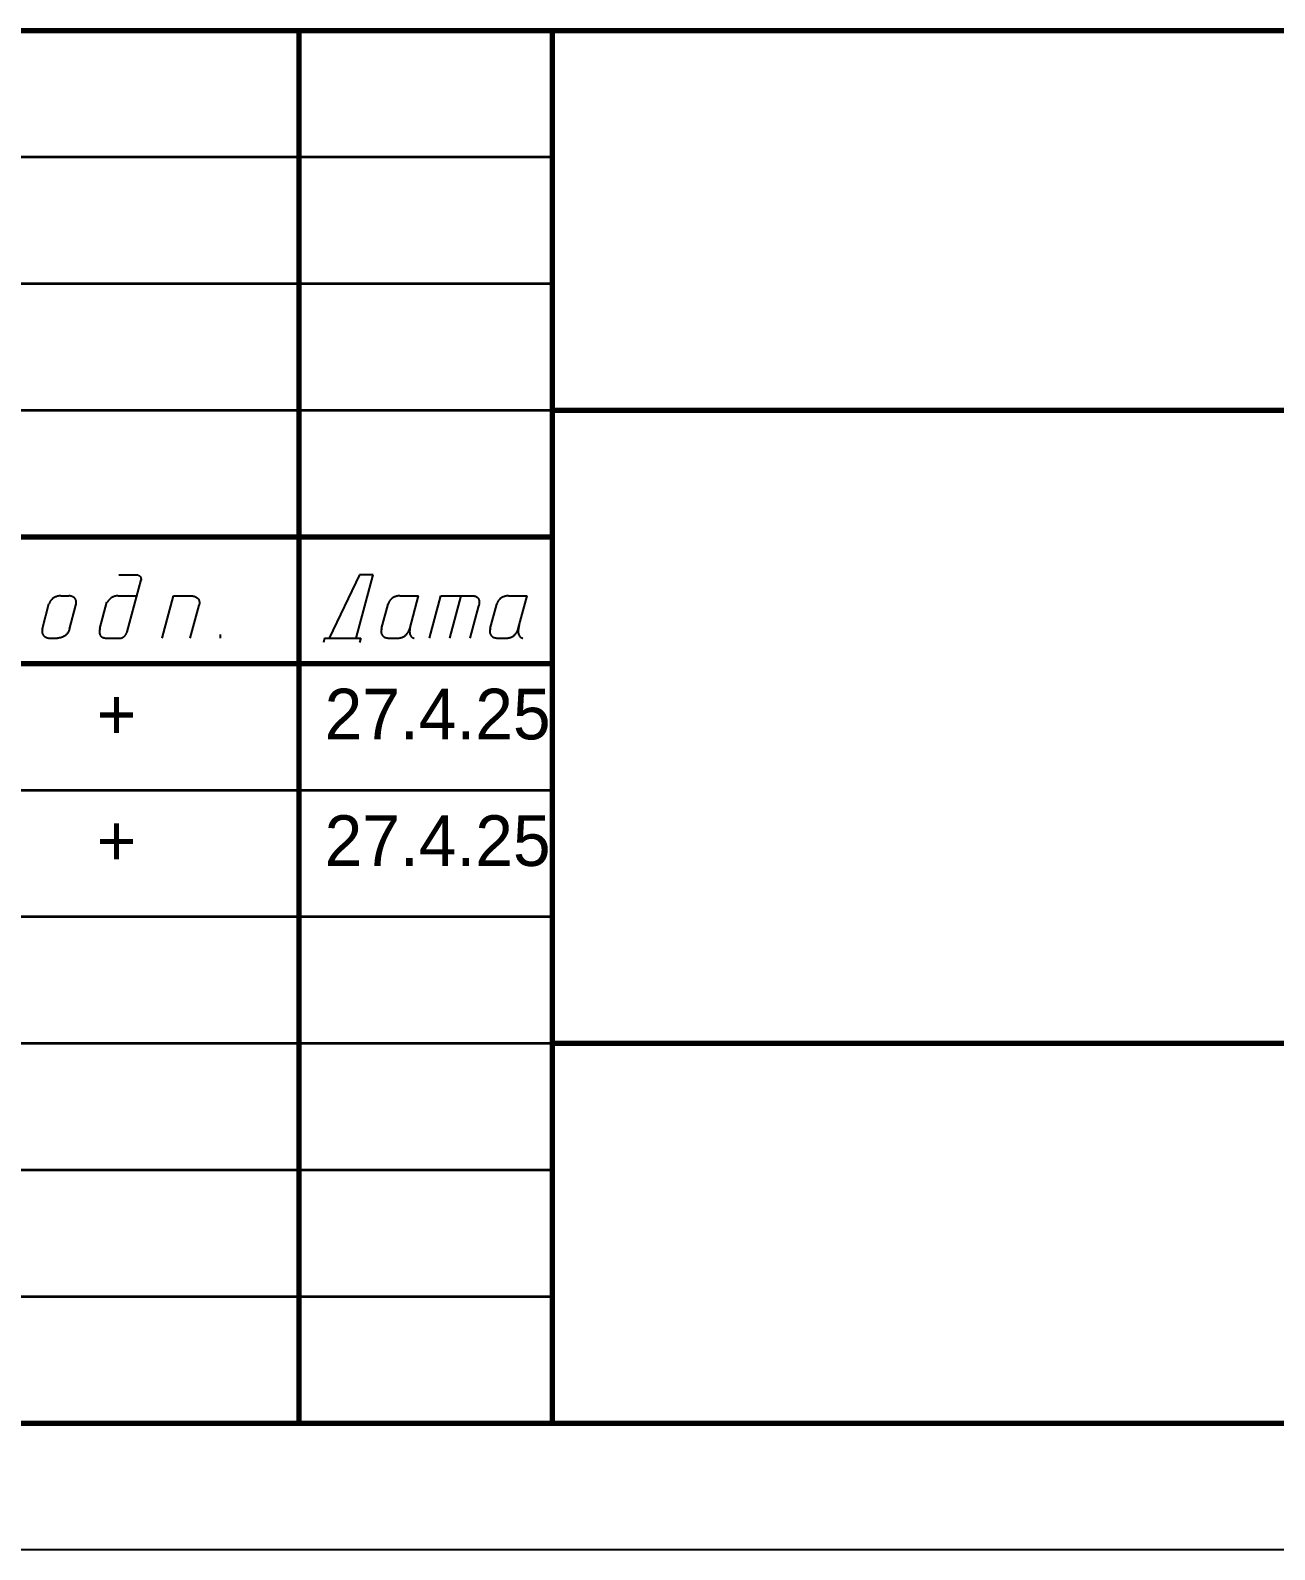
# Model space of a CAD drawing. Extents: x 0 to 297, y 0 to 210.
# Drawn here: x 151.4 to 200.5, y 0 to 60 of the extents above; entities that cross this region are included whole.
import ezdxf

# ---------------------------------------------------------------- set-up
doc = ezdxf.new("R2010")
doc.units = 0
doc.layers.get('0').update_dxf_attribs({"linetype": 'CONTINUOUS'})
doc.styles.add('cyrillic_ii', font='cyrillic_ii')

msp = doc.modelspace()

# ---------------------------------------------------------------- linework, layer by layer
at = {"lineweight": 70}
for p, q in [((107, 60), (292, 60)), ((162, 5), (162, 60)), ((172, 5), (172, 60)), ((172, 45), (292, 45)), ((107, 40), (172, 40)), ((107, 35), (172, 35)), ((172, 20), (292, 20)), ((20, 5), (292, 5))]:
    msp.add_line(p, q, dxfattribs=at)
at = {"lineweight": 35}
for p, q in [((107, 55), (172, 55)), ((107, 50), (172, 50)), ((107, 45), (172, 45)), ((107, 30), (172, 30)), ((107, 25), (172, 25)), ((107, 20), (172, 20)), ((107, 15), (172, 15)), ((107, 10), (172, 10))]:
    msp.add_line(p, q, dxfattribs=at)
at = {"linetype": 'CONTINUOUS', "lineweight": 25}
for p, q in [((154.872, 38.5), (155.551, 38.5)), ((155.551, 38.5), (155.575, 38.499)), ((155.575, 38.499), (155.596, 38.497)), ((155.596, 38.497), (155.616, 38.493)), ((155.616, 38.493), (155.634, 38.488)), ((155.634, 38.488), (155.651, 38.482)), ((155.651, 38.482), (155.665, 38.475)), ((155.665, 38.475), (155.679, 38.467)), ((155.679, 38.467), (155.69, 38.459)), ((155.69, 38.459), (155.701, 38.449)), ((155.701, 38.449), (155.71, 38.439)), ((155.71, 38.439), (155.718, 38.429)), ((155.718, 38.429), (155.725, 38.418)), ((155.725, 38.418), (155.73, 38.407)), ((155.73, 38.407), (155.735, 38.395)), ((155.201, 36.243), (155.751, 38.297)), ((155.735, 38.395), (155.739, 38.384)), ((155.739, 38.384), (155.742, 38.373)), ((155.742, 38.373), (155.745, 38.362)), ((155.745, 38.362), (155.747, 38.352)), ((155.747, 38.352), (155.748, 38.342)), ((155.748, 38.342), (155.749, 38.332)), ((155.749, 38.332), (155.749, 38.323)), ((155.749, 38.323), (155.749, 38.315)), ((155.749, 38.315), (155.749, 38.308)), ((155.749, 38.308), (155.749, 38.302)), ((155.749, 38.302), (155.749, 38.297)), ((155.749, 38.297), (155.749, 38.293)), ((155.749, 38.293), (155.749, 38.291)), ((155.749, 38.29), (155.75, 38.293)), ((155.749, 38.291), (155.749, 38.29)), ((155.749, 38.29), (155.749, 38.29)), ((155.75, 38.293), (155.751, 38.297)), ((151.855, 36.378), (152.114, 37.346)), ((152.115, 37.35), (152.114, 37.347)), ((152.114, 37.347), (152.114, 37.346)), ((152.117, 37.355), (152.115, 37.35)), ((152.119, 37.361), (152.117, 37.355)), ((152.122, 37.369), (152.119, 37.361)), ((152.125, 37.378), (152.122, 37.369)), ((152.13, 37.389), (152.125, 37.378)), ((152.135, 37.4), (152.13, 37.389)), ((152.141, 37.412), (152.135, 37.4)), ((152.148, 37.426), (152.141, 37.412)), ((152.156, 37.44), (152.148, 37.426)), ((152.165, 37.454), (152.156, 37.44)), ((152.175, 37.469), (152.165, 37.454)), ((152.186, 37.484), (152.175, 37.469)), ((152.199, 37.499), (152.186, 37.484)), ((152.212, 37.515), (152.199, 37.499)), ((152.227, 37.53), (152.212, 37.515)), ((152.243, 37.545), (152.227, 37.53)), ((152.26, 37.56), (152.243, 37.545)), ((152.279, 37.575), (152.26, 37.56)), ((152.299, 37.588), (152.279, 37.575)), ((152.321, 37.601), (152.299, 37.588)), ((152.344, 37.614), (152.321, 37.601)), ((152.368, 37.625), (152.344, 37.614)), ((152.394, 37.635), (152.368, 37.625)), ((152.422, 37.644), (152.394, 37.635)), ((152.451, 37.652), (152.422, 37.644)), ((152.482, 37.658), (152.451, 37.652)), ((152.515, 37.663), (152.482, 37.658)), ((152.55, 37.666), (152.515, 37.663)), ((152.587, 37.667), (152.55, 37.666)), ((152.587, 37.667), (152.899, 37.667)), ((152.9, 37.667), (152.899, 37.667)), ((152.903, 37.667), (152.9, 37.667)), ((152.908, 37.666), (152.903, 37.667)), ((152.914, 37.666), (152.908, 37.666)), ((152.923, 37.665), (152.914, 37.666)), ((152.92, 36.353), (153.175, 37.306)), ((152.933, 37.664), (152.923, 37.665)), ((152.944, 37.663), (152.933, 37.664)), ((152.957, 37.66), (152.944, 37.663)), ((152.97, 37.658), (152.957, 37.66)), ((152.985, 37.655), (152.97, 37.658)), ((153, 37.651), (152.985, 37.655)), ((153.015, 37.646), (153, 37.651)), ((153.031, 37.64), (153.015, 37.646)), ((153.047, 37.633), (153.031, 37.64)), ((153.063, 37.626), (153.047, 37.633)), ((153.079, 37.617), (153.063, 37.626)), ((153.095, 37.607), (153.079, 37.617)), ((153.11, 37.596), (153.095, 37.607)), ((153.124, 37.584), (153.11, 37.596)), ((153.137, 37.57), (153.124, 37.584)), ((153.149, 37.555), (153.137, 37.57)), ((153.16, 37.538), (153.149, 37.555)), ((153.17, 37.519), (153.16, 37.538)), ((153.178, 37.499), (153.17, 37.519)), ((153.175, 37.306), (153.183, 37.34)), ((153.184, 37.478), (153.178, 37.499)), ((153.183, 37.34), (153.188, 37.372)), ((153.189, 37.454), (153.184, 37.478)), ((153.188, 37.372), (153.191, 37.401)), ((153.191, 37.428), (153.189, 37.454)), ((153.191, 37.401), (153.191, 37.428)), ((154.127, 36.384), (154.403, 37.413)), ((154.4, 37.401), (154.401, 37.406)), ((154.4, 37.399), (154.4, 37.401)), ((154.401, 37.399), (154.4, 37.399)), ((154.401, 37.406), (154.403, 37.413)), ((154.403, 37.401), (154.401, 37.399)), ((154.406, 37.405), (154.403, 37.401)), ((154.409, 37.41), (154.406, 37.405)), ((154.414, 37.418), (154.409, 37.41)), ((154.42, 37.426), (154.414, 37.418)), ((154.427, 37.436), (154.42, 37.426)), ((154.435, 37.447), (154.427, 37.436)), ((154.444, 37.459), (154.435, 37.447)), ((154.454, 37.472), (154.444, 37.459)), ((154.465, 37.486), (154.454, 37.472)), ((154.477, 37.5), (154.465, 37.486)), ((154.49, 37.514), (154.477, 37.5)), ((154.505, 37.529), (154.49, 37.514)), ((154.521, 37.543), (154.505, 37.529)), ((154.537, 37.558), (154.521, 37.543)), ((154.556, 37.572), (154.537, 37.558)), ((154.575, 37.586), (154.556, 37.572)), ((154.596, 37.599), (154.575, 37.586)), ((154.617, 37.612), (154.596, 37.599)), ((154.641, 37.623), (154.617, 37.612)), ((154.665, 37.634), (154.641, 37.623)), ((154.691, 37.643), (154.665, 37.634)), ((154.718, 37.651), (154.691, 37.643)), ((154.746, 37.658), (154.718, 37.651)), ((154.776, 37.663), (154.746, 37.658)), ((154.807, 37.666), (154.776, 37.663)), ((154.84, 37.667), (154.807, 37.666)), ((154.84, 37.667), (155.582, 37.667)), ((156.584, 36), (157.031, 37.667)), ((157.031, 37.667), (157.695, 37.667)), ((157.695, 37.667), (157.737, 37.666)), ((157.695, 36), (158.043, 37.299)), ((157.737, 37.666), (157.775, 37.662)), ((157.775, 37.662), (157.81, 37.657)), ((157.81, 37.657), (157.842, 37.65)), ((157.842, 37.65), (157.872, 37.642)), ((157.872, 37.642), (157.898, 37.632)), ((157.898, 37.632), (157.922, 37.621)), ((157.922, 37.621), (157.944, 37.608)), ((157.944, 37.608), (157.963, 37.594)), ((157.963, 37.594), (157.98, 37.58)), ((157.98, 37.58), (157.994, 37.564)), ((157.994, 37.564), (158.007, 37.548)), ((158.007, 37.548), (158.018, 37.531)), ((158.018, 37.531), (158.027, 37.514)), ((158.027, 37.514), (158.035, 37.497)), ((158.035, 37.497), (158.041, 37.479)), ((158.041, 37.479), (158.046, 37.462)), ((158.044, 37.301), (158.043, 37.299)), ((158.045, 37.305), (158.044, 37.301)), ((158.046, 37.312), (158.045, 37.305)), ((158.046, 37.462), (158.049, 37.445)), ((158.048, 37.32), (158.046, 37.312)), ((158.05, 37.329), (158.048, 37.32)), ((158.049, 37.445), (158.052, 37.428)), ((158.051, 37.34), (158.05, 37.329)), ((158.052, 37.352), (158.051, 37.34)), ((158.052, 37.428), (158.053, 37.411)), ((158.053, 37.366), (158.052, 37.352)), ((158.053, 37.411), (158.054, 37.395)), ((158.054, 37.38), (158.053, 37.366)), ((158.054, 37.395), (158.054, 37.38)), ((151.841, 36.31), (151.838, 36.279)), ((151.838, 36.279), (151.838, 36.25)), ((151.838, 36.25), (151.841, 36.223)), ((151.846, 36.343), (151.841, 36.31)), ((151.841, 36.223), (151.845, 36.199)), ((151.845, 36.199), (151.852, 36.176)), ((151.855, 36.378), (151.846, 36.343)), ((151.852, 36.176), (151.86, 36.155)), ((151.86, 36.155), (151.87, 36.135)), ((151.87, 36.135), (151.881, 36.118)), ((151.881, 36.118), (151.894, 36.102)), ((151.894, 36.102), (151.907, 36.087)), ((151.907, 36.087), (151.921, 36.074)), ((151.921, 36.074), (151.936, 36.062)), ((151.936, 36.062), (151.952, 36.052)), ((151.952, 36.052), (151.968, 36.043)), ((151.968, 36.043), (151.984, 36.035)), ((151.984, 36.035), (151.999, 36.028)), ((151.999, 36.028), (152.015, 36.022)), ((152.015, 36.022), (152.029, 36.017)), ((152.029, 36.017), (152.044, 36.013)), ((152.044, 36.013), (152.057, 36.009)), ((152.057, 36.009), (152.069, 36.007)), ((152.069, 36.007), (152.08, 36.004)), ((152.08, 36.004), (152.09, 36.003)), ((152.09, 36.003), (152.098, 36.002)), ((152.098, 36.002), (152.104, 36.001)), ((152.104, 36.001), (152.108, 36)), ((152.109, 36), (152.106, 36)), ((152.106, 36), (152.451, 36)), ((152.108, 36), (152.11, 36)), ((152.11, 36), (152.109, 36)), ((152.455, 36), (152.451, 36)), ((152.46, 36), (152.455, 36)), ((152.468, 36), (152.46, 36)), ((152.476, 36.001), (152.468, 36)), ((152.487, 36.001), (152.476, 36.001)), ((152.499, 36.003), (152.487, 36.001)), ((152.512, 36.004), (152.499, 36.003)), ((152.526, 36.006), (152.512, 36.004)), ((152.542, 36.009), (152.526, 36.006)), ((152.558, 36.012), (152.542, 36.009)), ((152.575, 36.016), (152.558, 36.012)), ((152.593, 36.02), (152.575, 36.016)), ((152.612, 36.026), (152.593, 36.02)), ((152.631, 36.032), (152.612, 36.026)), ((152.651, 36.04), (152.631, 36.032)), ((152.67, 36.049), (152.651, 36.04)), ((152.69, 36.058), (152.67, 36.049)), ((152.71, 36.069), (152.69, 36.058)), ((152.73, 36.081), (152.71, 36.069)), ((152.75, 36.095), (152.73, 36.081)), ((152.769, 36.11), (152.75, 36.095)), ((152.788, 36.126), (152.769, 36.11)), ((152.806, 36.144), (152.788, 36.126)), ((152.824, 36.164), (152.806, 36.144)), ((152.841, 36.185), (152.824, 36.164)), ((152.857, 36.208), (152.841, 36.185)), ((152.872, 36.233), (152.857, 36.208)), ((152.886, 36.26), (152.872, 36.233)), ((152.899, 36.289), (152.886, 36.26)), ((152.91, 36.32), (152.899, 36.289)), ((152.92, 36.353), (152.91, 36.32)), ((154.108, 36.283), (154.106, 36.254)), ((154.106, 36.254), (154.106, 36.227)), ((154.106, 36.227), (154.108, 36.202)), ((154.112, 36.315), (154.108, 36.283)), ((154.108, 36.202), (154.111, 36.178)), ((154.111, 36.178), (154.116, 36.157)), ((154.119, 36.348), (154.112, 36.315)), ((154.116, 36.157), (154.123, 36.137)), ((154.127, 36.384), (154.119, 36.348)), ((154.123, 36.137), (154.131, 36.12)), ((154.131, 36.12), (154.14, 36.103)), ((154.14, 36.103), (154.15, 36.089)), ((154.15, 36.089), (154.162, 36.075)), ((154.162, 36.075), (154.174, 36.063)), ((154.174, 36.063), (154.187, 36.053)), ((154.187, 36.053), (154.201, 36.044)), ((154.201, 36.044), (154.215, 36.035)), ((154.215, 36.035), (154.229, 36.028)), ((154.229, 36.028), (154.244, 36.022)), ((154.244, 36.022), (154.259, 36.017)), ((154.259, 36.017), (154.274, 36.013)), ((154.274, 36.013), (154.289, 36.009)), ((154.289, 36.009), (154.303, 36.007)), ((154.303, 36.007), (154.317, 36.004)), ((154.317, 36.004), (154.331, 36.003)), ((154.331, 36.003), (154.344, 36.002)), ((154.344, 36.002), (154.357, 36.001)), ((154.357, 36.001), (154.368, 36)), ((154.368, 36), (154.379, 36)), ((154.379, 36), (154.388, 36)), ((154.388, 36), (154.397, 36)), ((154.397, 36), (154.918, 36)), ((154.918, 36), (154.939, 36.001)), ((154.939, 36.001), (154.959, 36.003)), ((154.959, 36.003), (154.977, 36.007)), ((154.977, 36.007), (154.995, 36.012)), ((154.995, 36.012), (155.012, 36.019)), ((155.012, 36.019), (155.029, 36.027)), ((155.029, 36.027), (155.044, 36.035)), ((155.044, 36.035), (155.059, 36.045)), ((155.059, 36.045), (155.073, 36.055)), ((155.073, 36.055), (155.086, 36.066)), ((155.086, 36.066), (155.098, 36.078)), ((155.098, 36.078), (155.109, 36.09)), ((155.109, 36.09), (155.12, 36.102)), ((155.12, 36.102), (155.13, 36.114)), ((155.13, 36.114), (155.14, 36.127)), ((155.14, 36.127), (155.148, 36.139)), ((155.148, 36.139), (155.156, 36.152)), ((155.156, 36.152), (155.163, 36.164)), ((155.163, 36.164), (155.17, 36.176)), ((155.17, 36.176), (155.176, 36.187)), ((155.176, 36.187), (155.181, 36.197)), ((155.181, 36.197), (155.186, 36.207)), ((155.186, 36.207), (155.19, 36.216)), ((155.19, 36.216), (155.193, 36.224)), ((155.193, 36.224), (155.196, 36.231)), ((155.196, 36.231), (155.198, 36.237)), ((155.198, 36.237), (155.2, 36.241)), ((155.2, 36.241), (155.201, 36.244)), ((155.201, 36.244), (155.201, 36.246)), ((155.201, 36.246), (155.201, 36.245)), ((155.201, 36.245), (155.201, 36.243)), ((158.887, 36), (158.887, 36.139))]:
    msp.add_line(p, q, dxfattribs=at)
at = {"color": 7, "linetype": 'CONTINUOUS', "lineweight": 25}
for p, q in [((164.377, 38.5), (163.178, 36)), ((164.244, 36), (164.914, 38.5)), ((164.914, 38.5), (164.377, 38.5)), ((164.891, 38.415), (164.914, 38.5)), ((165.249, 36.382), (165.507, 37.345)), ((165.508, 37.346), (165.507, 37.345)), ((165.51, 37.353), (165.508, 37.349)), ((165.508, 37.349), (165.508, 37.346)), ((165.512, 37.36), (165.51, 37.353)), ((165.515, 37.367), (165.512, 37.36)), ((165.519, 37.377), (165.515, 37.367)), ((165.523, 37.387), (165.519, 37.377)), ((165.528, 37.398), (165.523, 37.387)), ((165.534, 37.411), (165.528, 37.398)), ((165.541, 37.424), (165.534, 37.411)), ((165.549, 37.438), (165.541, 37.424)), ((165.558, 37.452), (165.549, 37.438)), ((165.568, 37.467), (165.558, 37.452)), ((165.579, 37.483), (165.568, 37.467)), ((165.591, 37.498), (165.579, 37.483)), ((165.604, 37.514), (165.591, 37.498)), ((165.619, 37.529), (165.604, 37.514)), ((165.634, 37.544), (165.619, 37.529)), ((165.651, 37.559), (165.634, 37.544)), ((165.669, 37.574), (165.651, 37.559)), ((165.689, 37.588), (165.669, 37.574)), ((165.71, 37.601), (165.689, 37.588)), ((165.732, 37.613), (165.71, 37.601)), ((165.756, 37.625), (165.732, 37.613)), ((165.781, 37.635), (165.756, 37.625)), ((165.808, 37.644), (165.781, 37.635)), ((165.836, 37.652), (165.808, 37.644)), ((165.866, 37.658), (165.836, 37.652)), ((165.898, 37.663), (165.866, 37.658)), ((165.931, 37.666), (165.898, 37.663)), ((165.966, 37.667), (165.931, 37.666)), ((165.966, 37.667), (166.705, 37.667)), ((166.358, 36.371), (166.705, 37.667)), ((167.138, 36), (167.585, 37.667)), ((167.585, 37.667), (168.842, 37.667)), ((167.941, 36), (168.387, 37.667)), ((168.744, 36), (169.084, 37.272)), ((168.842, 37.667), (168.875, 37.666)), ((168.875, 37.666), (168.905, 37.662)), ((168.905, 37.662), (168.932, 37.657)), ((168.932, 37.657), (168.957, 37.65)), ((168.957, 37.65), (168.98, 37.641)), ((168.98, 37.641), (169, 37.63)), ((169, 37.63), (169.018, 37.618)), ((169.018, 37.618), (169.034, 37.605)), ((169.034, 37.605), (169.048, 37.591)), ((169.048, 37.591), (169.06, 37.575)), ((169.06, 37.575), (169.07, 37.559)), ((169.07, 37.559), (169.079, 37.542)), ((169.079, 37.542), (169.086, 37.525)), ((169.084, 37.272), (169.083, 37.268)), ((169.086, 37.278), (169.084, 37.272)), ((169.086, 37.525), (169.092, 37.506)), ((169.088, 37.286), (169.086, 37.278)), ((169.09, 37.295), (169.088, 37.286)), ((169.092, 37.306), (169.09, 37.295)), ((169.092, 37.506), (169.096, 37.488)), ((169.095, 37.319), (169.092, 37.306)), ((169.097, 37.332), (169.095, 37.319)), ((169.096, 37.488), (169.1, 37.47)), ((169.099, 37.347), (169.097, 37.332)), ((169.101, 37.363), (169.099, 37.347)), ((169.1, 37.47), (169.102, 37.451)), ((169.102, 37.379), (169.101, 37.363)), ((169.102, 37.451), (169.103, 37.433)), ((169.103, 37.397), (169.102, 37.379)), ((169.103, 37.433), (169.104, 37.414)), ((169.104, 37.414), (169.103, 37.397)), ((169.539, 36.382), (169.797, 37.345)), ((169.798, 37.346), (169.797, 37.345)), ((169.799, 37.349), (169.798, 37.346)), ((169.8, 37.353), (169.799, 37.349)), ((169.802, 37.36), (169.8, 37.353)), ((169.805, 37.367), (169.802, 37.36)), ((169.809, 37.377), (169.805, 37.367)), ((169.813, 37.387), (169.809, 37.377)), ((169.818, 37.398), (169.813, 37.387)), ((169.824, 37.411), (169.818, 37.398)), ((169.831, 37.424), (169.824, 37.411)), ((169.839, 37.438), (169.831, 37.424)), ((169.848, 37.452), (169.839, 37.438)), ((169.858, 37.467), (169.848, 37.452)), ((169.869, 37.483), (169.858, 37.467)), ((169.881, 37.498), (169.869, 37.483)), ((169.894, 37.514), (169.881, 37.498)), ((169.909, 37.529), (169.894, 37.514)), ((169.924, 37.544), (169.909, 37.529)), ((169.941, 37.559), (169.924, 37.544)), ((169.96, 37.574), (169.941, 37.559)), ((169.979, 37.588), (169.96, 37.574)), ((170, 37.601), (169.979, 37.588)), ((170.022, 37.613), (170, 37.601)), ((170.046, 37.625), (170.022, 37.613)), ((170.071, 37.635), (170.046, 37.625)), ((170.098, 37.644), (170.071, 37.635)), ((170.126, 37.652), (170.098, 37.644)), ((170.156, 37.658), (170.126, 37.652)), ((170.188, 37.663), (170.156, 37.658)), ((170.221, 37.666), (170.188, 37.663)), ((170.256, 37.667), (170.221, 37.666)), ((170.256, 37.667), (170.995, 37.667)), ((170.648, 36.371), (170.995, 37.667)), ((163, 36), (162.952, 35.822)), ((163, 36), (164.428, 36)), ((164.428, 36), (164.38, 35.822)), ((165.232, 36.281), (165.231, 36.252)), ((165.231, 36.252), (165.233, 36.225)), ((165.235, 36.312), (165.232, 36.281)), ((165.233, 36.225), (165.237, 36.2)), ((165.241, 36.346), (165.235, 36.312)), ((165.237, 36.2), (165.242, 36.177)), ((165.249, 36.382), (165.241, 36.346)), ((165.242, 36.177), (165.25, 36.156)), ((165.25, 36.156), (165.259, 36.136)), ((165.259, 36.136), (165.269, 36.119)), ((165.269, 36.119), (165.281, 36.102)), ((165.281, 36.102), (165.294, 36.088)), ((165.294, 36.088), (165.308, 36.075)), ((165.308, 36.075), (165.323, 36.063)), ((165.323, 36.063), (165.338, 36.052)), ((165.338, 36.052), (165.354, 36.043)), ((165.354, 36.043), (165.37, 36.035)), ((165.37, 36.035), (165.386, 36.028)), ((165.386, 36.028), (165.403, 36.022)), ((165.403, 36.022), (165.419, 36.017)), ((165.419, 36.017), (165.435, 36.013)), ((165.435, 36.013), (165.45, 36.009)), ((165.45, 36.009), (165.464, 36.007)), ((165.464, 36.007), (165.478, 36.004)), ((165.478, 36.004), (165.491, 36.003)), ((165.491, 36.003), (165.502, 36.002)), ((165.502, 36.002), (165.512, 36.001)), ((165.512, 36.001), (165.521, 36)), ((165.521, 36), (165.528, 36)), ((165.528, 36), (165.533, 36)), ((165.533, 36), (165.536, 36)), ((165.536, 36), (165.896, 36)), ((165.896, 36), (165.93, 36.001)), ((165.93, 36.001), (165.963, 36.004)), ((165.963, 36.004), (165.994, 36.01)), ((165.994, 36.01), (166.024, 36.017)), ((166.024, 36.017), (166.051, 36.026)), ((166.051, 36.026), (166.078, 36.036)), ((166.078, 36.036), (166.103, 36.048)), ((166.103, 36.048), (166.127, 36.061)), ((166.127, 36.061), (166.149, 36.075)), ((166.149, 36.075), (166.17, 36.09)), ((166.17, 36.09), (166.189, 36.106)), ((166.189, 36.106), (166.208, 36.123)), ((166.208, 36.123), (166.225, 36.14)), ((166.225, 36.14), (166.241, 36.158)), ((166.241, 36.158), (166.255, 36.176)), ((166.255, 36.176), (166.269, 36.194)), ((166.269, 36.194), (166.281, 36.211)), ((166.281, 36.211), (166.293, 36.229)), ((166.293, 36.229), (166.303, 36.246)), ((166.303, 36.246), (166.312, 36.263)), ((166.312, 36.263), (166.321, 36.279)), ((166.321, 36.279), (166.328, 36.294)), ((166.328, 36.294), (166.335, 36.309)), ((166.335, 36.309), (166.34, 36.322)), ((166.34, 36.322), (166.345, 36.334)), ((166.345, 36.334), (166.349, 36.345)), ((166.349, 36.345), (166.352, 36.354)), ((166.352, 36.354), (166.354, 36.361)), ((166.354, 36.361), (166.356, 36.366)), ((166.356, 36.292), (166.355, 36.259)), ((166.355, 36.259), (166.356, 36.229)), ((166.356, 36.366), (166.357, 36.37)), ((166.358, 36.327), (166.356, 36.292)), ((166.356, 36.229), (166.358, 36.202)), ((166.357, 36.37), (166.358, 36.371)), ((166.363, 36.364), (166.358, 36.327)), ((166.358, 36.202), (166.362, 36.177)), ((166.362, 36.177), (166.367, 36.154)), ((166.37, 36.405), (166.363, 36.364)), ((166.367, 36.154), (166.374, 36.133)), ((166.379, 36.448), (166.37, 36.405)), ((166.374, 36.133), (166.381, 36.114)), ((166.391, 36.494), (166.379, 36.448)), ((166.381, 36.114), (166.39, 36.097)), ((166.39, 36.097), (166.399, 36.082)), ((166.399, 36.082), (166.408, 36.068)), ((166.408, 36.068), (166.419, 36.056)), ((166.419, 36.056), (166.429, 36.046)), ((166.429, 36.046), (166.44, 36.036)), ((166.44, 36.036), (166.451, 36.029)), ((166.451, 36.029), (166.462, 36.022)), ((166.462, 36.022), (166.472, 36.017)), ((166.472, 36.017), (166.482, 36.012)), ((166.482, 36.012), (166.492, 36.008)), ((166.492, 36.008), (166.501, 36.006)), ((166.501, 36.006), (166.51, 36.004)), ((166.51, 36.004), (166.517, 36.002)), ((166.517, 36.002), (166.523, 36.001)), ((166.523, 36.001), (166.529, 36)), ((166.529, 36), (166.533, 36)), ((166.533, 36), (166.535, 36)), ((166.535, 36), (166.536, 36)), ((169.522, 36.281), (169.521, 36.252)), ((169.521, 36.252), (169.523, 36.225)), ((169.525, 36.312), (169.522, 36.281)), ((169.523, 36.225), (169.527, 36.2)), ((169.531, 36.346), (169.525, 36.312)), ((169.527, 36.2), (169.532, 36.177)), ((169.539, 36.382), (169.531, 36.346)), ((169.532, 36.177), (169.54, 36.156)), ((169.54, 36.156), (169.549, 36.136)), ((169.549, 36.136), (169.559, 36.119)), ((169.559, 36.119), (169.571, 36.102)), ((169.571, 36.102), (169.584, 36.088)), ((169.584, 36.088), (169.598, 36.075)), ((169.598, 36.075), (169.613, 36.063)), ((169.613, 36.063), (169.628, 36.052)), ((169.628, 36.052), (169.644, 36.043)), ((169.644, 36.043), (169.66, 36.035)), ((169.66, 36.035), (169.677, 36.028)), ((169.677, 36.028), (169.693, 36.022)), ((169.693, 36.022), (169.709, 36.017)), ((169.709, 36.017), (169.725, 36.013)), ((169.725, 36.013), (169.74, 36.009)), ((169.74, 36.009), (169.754, 36.007)), ((169.754, 36.007), (169.768, 36.004)), ((169.768, 36.004), (169.781, 36.003)), ((169.781, 36.003), (169.792, 36.002)), ((169.792, 36.002), (169.802, 36.001)), ((169.802, 36.001), (169.811, 36)), ((169.811, 36), (169.818, 36)), ((169.818, 36), (169.823, 36)), ((169.823, 36), (169.826, 36)), ((169.826, 36), (170.186, 36)), ((170.186, 36), (170.22, 36.001)), ((170.22, 36.001), (170.253, 36.004)), ((170.253, 36.004), (170.284, 36.01)), ((170.284, 36.01), (170.314, 36.017)), ((170.314, 36.017), (170.341, 36.026)), ((170.341, 36.026), (170.368, 36.036)), ((170.368, 36.036), (170.393, 36.048)), ((170.393, 36.048), (170.417, 36.061)), ((170.417, 36.061), (170.439, 36.075)), ((170.439, 36.075), (170.46, 36.09)), ((170.46, 36.09), (170.479, 36.106)), ((170.479, 36.106), (170.498, 36.123)), ((170.498, 36.123), (170.515, 36.14)), ((170.515, 36.14), (170.531, 36.158)), ((170.531, 36.158), (170.545, 36.176)), ((170.545, 36.176), (170.559, 36.194)), ((170.559, 36.194), (170.571, 36.211)), ((170.571, 36.211), (170.583, 36.229)), ((170.583, 36.229), (170.593, 36.246)), ((170.593, 36.246), (170.602, 36.263)), ((170.602, 36.263), (170.611, 36.279)), ((170.611, 36.279), (170.618, 36.294)), ((170.618, 36.294), (170.625, 36.309)), ((170.625, 36.309), (170.63, 36.322)), ((170.63, 36.322), (170.635, 36.334)), ((170.635, 36.334), (170.639, 36.345)), ((170.639, 36.345), (170.642, 36.354)), ((170.642, 36.354), (170.644, 36.361)), ((170.644, 36.361), (170.646, 36.366)), ((170.646, 36.292), (170.645, 36.259)), ((170.645, 36.259), (170.646, 36.229)), ((170.646, 36.366), (170.647, 36.37)), ((170.648, 36.327), (170.646, 36.292)), ((170.646, 36.229), (170.648, 36.202)), ((170.647, 36.37), (170.648, 36.371)), ((170.653, 36.364), (170.648, 36.327)), ((170.648, 36.202), (170.652, 36.177)), ((170.652, 36.177), (170.657, 36.154)), ((170.66, 36.405), (170.653, 36.364)), ((170.657, 36.154), (170.664, 36.133)), ((170.669, 36.448), (170.66, 36.405)), ((170.664, 36.133), (170.671, 36.114)), ((170.681, 36.494), (170.669, 36.448)), ((170.671, 36.114), (170.68, 36.097)), ((170.68, 36.097), (170.689, 36.082)), ((170.689, 36.082), (170.698, 36.068)), ((170.698, 36.068), (170.709, 36.056)), ((170.709, 36.056), (170.719, 36.046)), ((170.719, 36.046), (170.73, 36.036)), ((170.73, 36.036), (170.741, 36.029)), ((170.741, 36.029), (170.752, 36.022)), ((170.752, 36.022), (170.762, 36.017)), ((170.762, 36.017), (170.772, 36.012)), ((170.772, 36.012), (170.782, 36.008)), ((170.782, 36.008), (170.791, 36.006)), ((170.791, 36.006), (170.8, 36.004)), ((170.8, 36.004), (170.807, 36.002)), ((170.807, 36.002), (170.813, 36.001)), ((170.813, 36.001), (170.819, 36)), ((170.819, 36), (170.823, 36)), ((170.823, 36), (170.825, 36)), ((170.825, 36), (170.826, 36))]:
    msp.add_line(p, q, dxfattribs=at)
msp.add_line((0, 0), (297, 0))

# ---------------------------------------------------------------- texts
at = {"char_height": 2, "attachment_point": 1, "style": 'cyrillic_ii'}
for s, insert, width in [('+', (154, 34), 0.88889), ('27.4.25', (163, 34), 8.66667), ('27.4.25', (163, 29), 8.66667), ('+', (154, 29), 0.88889)]:
    msp.add_mtext(s, dxfattribs=dict(at, insert=insert, width=width))

doc.saveas('drawing.dxf')
